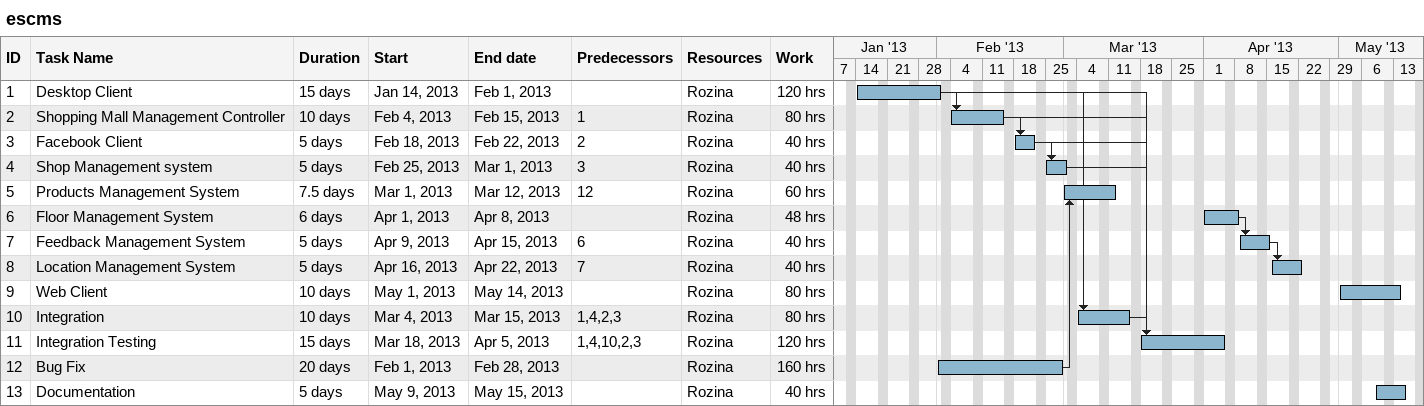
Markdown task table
escms

| ID | Task | Duration | Start | Finish | Predecessors | Resources | Work (h) |
|---|---|---|---|---|---|---|---|
| 1 | Desktop Client | 15d | 2013-01-14 | 2013-02-01 |  | Rozina | 120 |
| 2 | Shopping Mall Management Controller | 10d | 2013-02-04 | 2013-02-15 | 1 | Rozina | 80 |
| 3 | Facebook Client | 5d | 2013-02-18 | 2013-02-22 | 2 | Rozina | 40 |
| 4 | Shop Management system | 5d | 2013-02-25 | 2013-03-01 | 3 | Rozina | 40 |
| 5 | Products Management System | 7.5d | 2013-03-01 | 2013-03-12 | 12 | Rozina | 60 |
| 6 | Floor Management System | 6d | 2013-04-01 | 2013-04-08 |  | Rozina | 48 |
| 7 | Feedback Management System | 5d | 2013-04-09 | 2013-04-15 | 6 | Rozina | 40 |
| 8 | Location Management System | 5d | 2013-04-16 | 2013-04-22 | 7 | Rozina | 40 |
| 9 | Web Client | 10d | 2013-05-01 | 2013-05-14 |  | Rozina | 80 |
| 10 | Integration | 10d | 2013-03-04 | 2013-03-15 | 1, 4, 2, 3 | Rozina | 80 |
| 11 | Integration Testing | 15d | 2013-03-18 | 2013-04-05 | 1, 4, 10, 2, 3 | Rozina | 120 |
| 12 | Bug Fix | 20d | 2013-02-01 | 2013-02-28 |  | Rozina | 160 |
| 13 | Documentation | 5d | 2013-05-09 | 2013-05-15 |  | Rozina | 40 |
